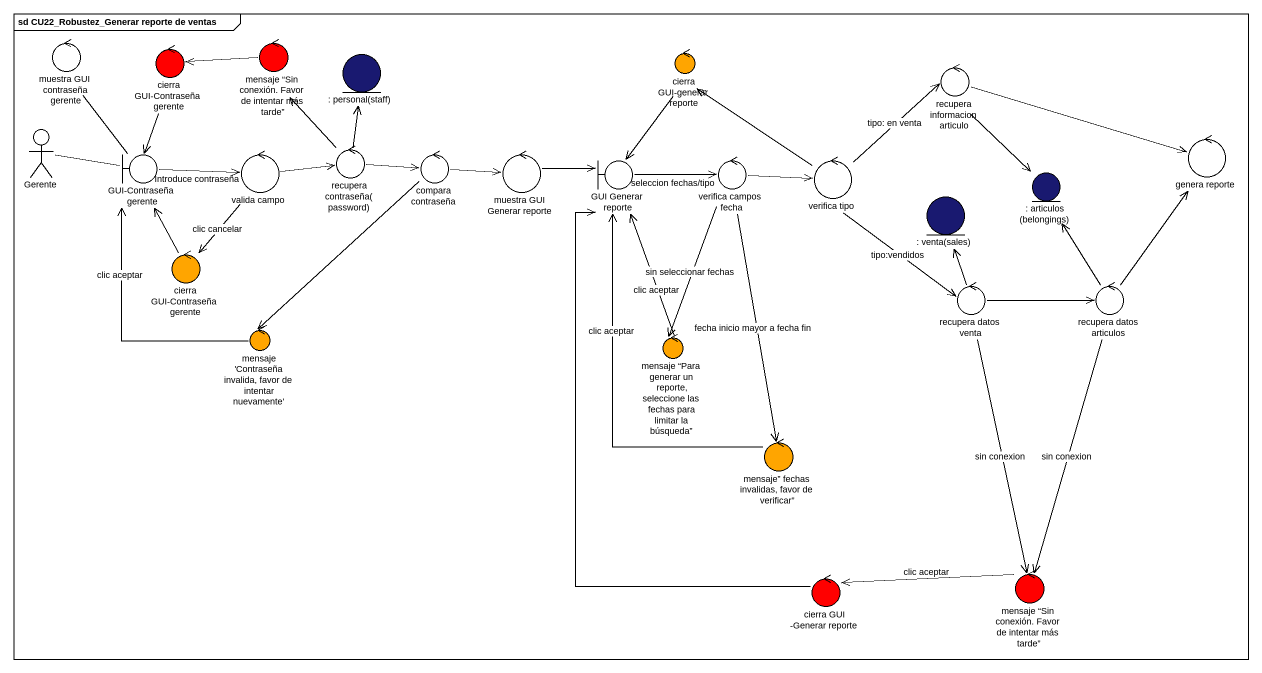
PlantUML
@startuml
mainframe sd CU22_Robustez_Generar reporte de ventas
control "muestra GUI contraseña gerente" as muestra_GUI_contraseña
control "cierra GUI-Contraseña gerente" as cierra_GUI_Contraseña #FF0000
control "mensaje “Sin conexión. Favor de intentar más tarde”" as mensaje_Sin_conexión_Favor #FF0000
entity ": personal(staff)" as personal_staff #191970
control "cierra GUI-generar reporte" as cierra_GUI_generar_reporte #FFA500
control "recupera informacion articulo" as recupera_informacion
actor Gerente
boundary "GUI-Contraseña gerente" as GUI_Contraseña_gerente
control "valida campo" as valida_campo
control "recupera contraseña(password)" as recupera_contraseña_password
control "compara contraseña" as compara_contraseña
control "muestra GUI Generar reporte" as muestra_GUI_Generar_reporte
boundary "GUI Generar reporte" as GUI_Generar_reporte
control "verifica campos fecha" as verifica_campos_fecha
control "verifica tipo" as verifica_tipo
control "genera reporte" as genera_reporte
entity ": venta(sales)" as venta_sales #191970
entity ": articulos (belongings)" as articulos_belongings #191970
control "cierra GUI-Contraseña gerente" as cierra_GUI_Contraseña_2 #FFA500
control "recupera datos venta" as recupera_datos_venta
control "recupera datos articulos" as recupera_datos_articulos
control "mensaje 'Contraseña invalida, favor de intentar nuevamente'" as mensaje_Contraseña_invalida #FFA500
control "mensaje “Para generar un reporte, seleccione las fechas para limitar la búsqueda”" as mensaje_Para_generar_un #FFA500
control "mensaje” fechas invalidas, favor de verificar”" as mensaje_fechas_invalidas #FFA500
control "cierra GUI -Generar reporte" as cierra_GUI_Generar_reporte #FF0000
control "mensaje “Sin conexión. Favor de intentar más tarde”" as mensaje_Sin_conexión_Favor_2 #FF0000
muestra_GUI_contraseña -- GUI_Contraseña_gerente
cierra_GUI_Contraseña --> GUI_Contraseña_gerente
mensaje_Sin_conexión_Favor -left-> cierra_GUI_Contraseña
personal_staff <-- recupera_contraseña_password
cierra_GUI_generar_reporte --> GUI_Generar_reporte
recupera_informacion -right-> genera_reporte
Gerente -right- GUI_Contraseña_gerente
GUI_Contraseña_gerente -right-> valida_campo : Introduce contraseña
valida_campo -right-> recupera_contraseña_password
valida_campo --> cierra_GUI_Contraseña_2 : clic cancelar
recupera_contraseña_password -up-> mensaje_Sin_conexión_Favor
recupera_contraseña_password -right-> compara_contraseña
compara_contraseña -right-> muestra_GUI_Generar_reporte
compara_contraseña --> mensaje_Contraseña_invalida
muestra_GUI_Generar_reporte -right-> GUI_Generar_reporte
GUI_Generar_reporte -right-> verifica_campos_fecha : seleccion fechas/tipo
verifica_campos_fecha -right-> verifica_tipo
verifica_campos_fecha --> mensaje_Para_generar_un : sin seleccionar fechas
verifica_campos_fecha --> mensaje_fechas_invalidas : fecha inicio mayor a fecha fin
verifica_tipo -up-> cierra_GUI_generar_reporte
verifica_tipo -up-> recupera_informacion : tipo: en venta
verifica_tipo --> recupera_datos_venta : tipo:vendidos
venta_sales <-- recupera_datos_venta
articulos_belongings <-up- recupera_informacion
articulos_belongings <-- recupera_datos_articulos
cierra_GUI_Contraseña_2 -up-> GUI_Contraseña_gerente
recupera_datos_venta -right-> recupera_datos_articulos
recupera_datos_venta --> mensaje_Sin_conexión_Favor_2 : sin conexion
recupera_datos_articulos -up-> genera_reporte
recupera_datos_articulos --> mensaje_Sin_conexión_Favor_2 : sin conexion
mensaje_Contraseña_invalida -up-> GUI_Contraseña_gerente : clic aceptar
mensaje_Para_generar_un -up-> GUI_Generar_reporte : clic aceptar
mensaje_fechas_invalidas -up-> GUI_Generar_reporte : clic aceptar
cierra_GUI_Generar_reporte -up-> GUI_Generar_reporte
mensaje_Sin_conexión_Favor_2 -left-> cierra_GUI_Generar_reporte : clic aceptar
@enduml
